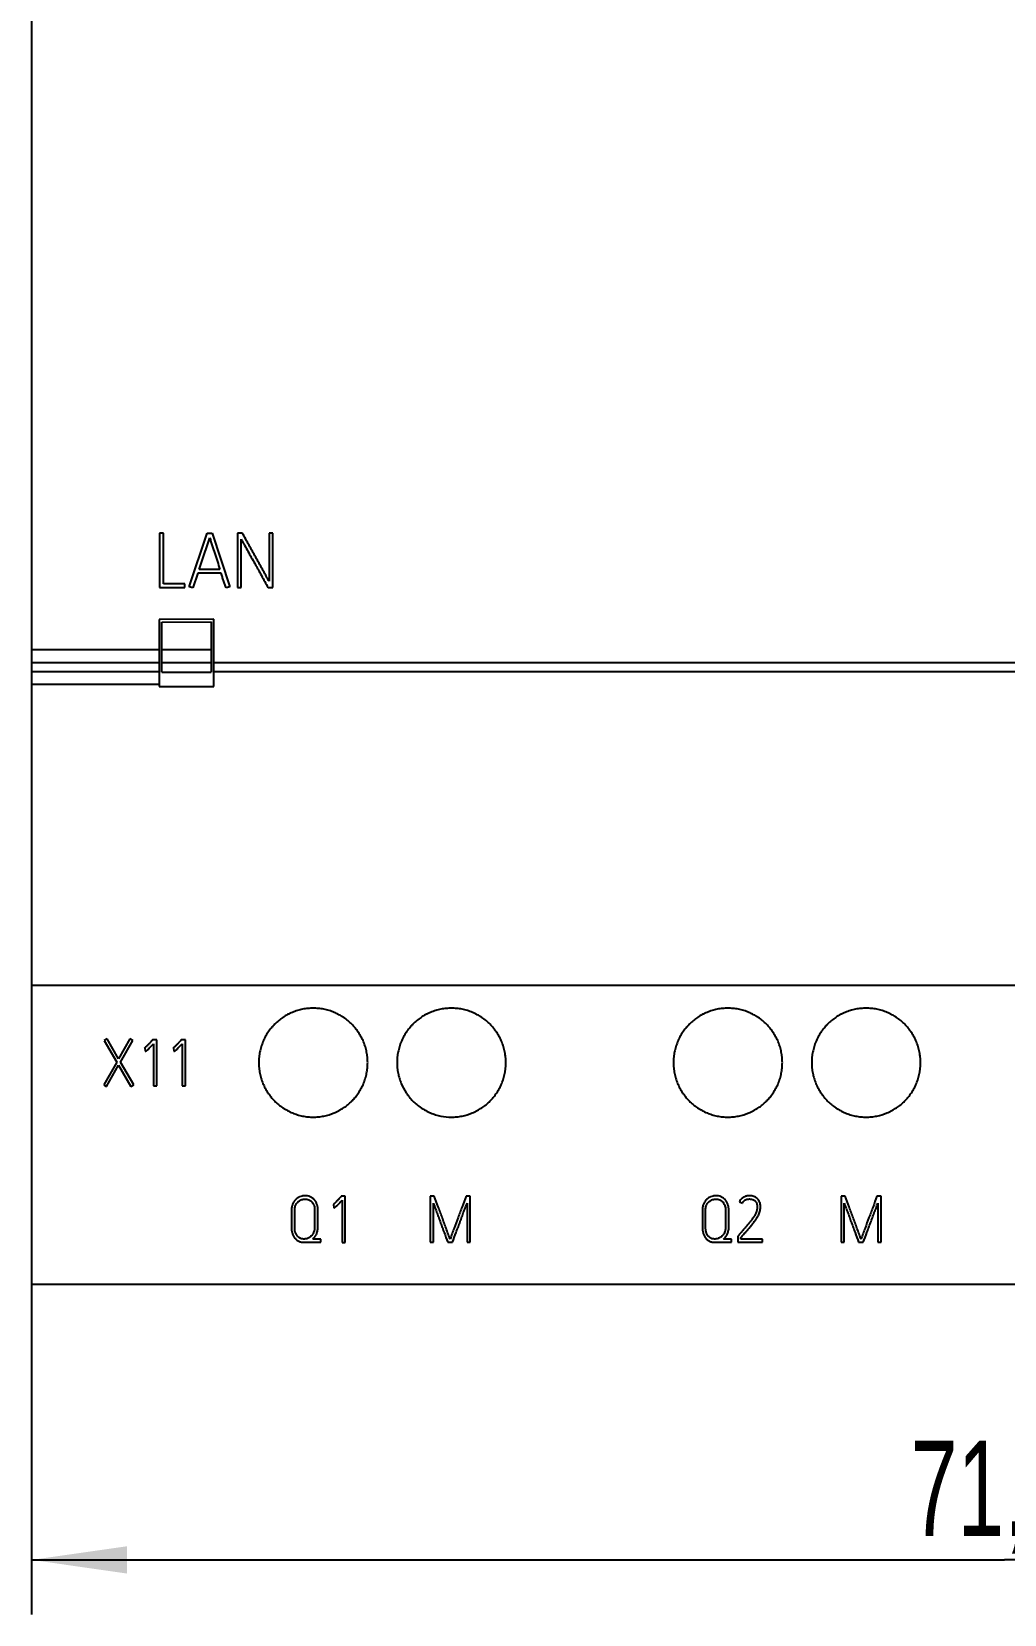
# Model space of a CAD drawing. Extents: x 0 to 420, y 0 to 297.
# Drawn here: x 91.7 to 127.4, y 131.4 to 189.6 of the extents above; entities that cross this region are included whole.
import ezdxf

# ---------------------------------------------------------------- set-up
doc = ezdxf.new("R2010")
doc.units = 0
doc.header["$LTSCALE"] = 23.1
for name, color, linetype in [('10000_FRONT', 7, 'CONTINUOUS'), ('10100_DIM_FRONT', 7, 'CONTINUOUS'), ('10500_FRONT_LABELING', 7, 'CONTINUOUS')]:
    doc.layers.add(name, color=color, linetype=linetype)
doc.styles.get("Standard").update_dxf_attribs({"font": 'txt', "width": 0.8})
doc.dimstyles.new('DIMSTYLE_1', dxfattribs={"dimtxt": 3.5, "dimasz": 3.5, "dimexe": 0.18, "dimexo": 0.0625, "dimgap": 0.09, "dimtad": 1, "dimtxsty": 'STANDARD', "dimcen": 0.09, "dimazin": 3, "dimtp": 0.05, "dimtm": 0.05, "dimtfac": 1, "dimtofl": 0, "dimtmove": 0, "dimatfit": 3, "dimtolj": 1})

# ---------------------------------------------------------------- blocks, each defined once
blk = doc.blocks.new('*D0')
at = {"layer": '10100_DIM_FRONT', "linetype": 'CONTINUOUS'}
for p, q in [((91.69663, 188.554533), (91.69663, 131.440248)), ((163.19663, 149.04194), (163.19663, 131.440248)), ((91.69663, 133.440248), (127.44663, 133.440248)), ((163.19663, 133.440248), (127.44663, 133.440248))]:
    blk.add_line(p, q, dxfattribs=at)
for points in [[(95.19663, 133.940248), (91.69663, 133.440248), (95.19663, 132.940248)], [(159.69663, 132.940248), (163.19663, 133.440248), (159.69663, 133.940248)]]:
    blk.add_solid(points, dxfattribs=at)
at = {"layer": '10100_DIM_FRONT', "linetype": 'CONTINUOUS', "width": 0.660714}
blk.add_text('71,5', height=3.5, dxfattribs=at).set_placement((124.002814, 134.315248))

msp = doc.modelspace()

# ---------------------------------------------------------------- linework, layer by layer
at = {"layer": '10000_FRONT', "color": 7, "linetype": 'CONTINUOUS'}
for p, q in [((91.697, 233.556), (91.697, 143.556)), ((98.396, 167.999), (96.378, 167.981)), ((96.378, 167.981), (96.378, 165.528)), ((96.478, 167.882), (98.296, 167.898)), ((96.478, 166.047), (96.478, 167.882)), ((98.296, 167.898), (98.297, 166.047)), ((98.397, 165.528), (98.396, 167.999)), ((91.697, 166.877), (96.378, 166.877)), ((96.478, 166.877), (98.296, 166.877)), ((91.697, 166.408), (96.378, 166.408)), ((96.478, 166.408), (98.296, 166.408)), ((98.396, 166.408), (163.197, 166.408)), ((91.697, 166.075), (96.378, 166.075)), ((96.478, 166.047), (98.297, 166.047)), ((98.397, 166.075), (163.197, 166.075)), ((91.697, 165.609), (96.378, 165.609)), ((96.378, 165.528), (98.397, 165.528)), ((91.697, 154.556), (163.197, 154.556)), ((163.197, 143.556), (91.697, 143.556))]:
    msp.add_line(p, q, dxfattribs=at)
for points, knots in [([(104.047, 151.706), (104.047, 151.771), (104.043, 151.837), (104.031, 151.966), (104.021, 152.03), (103.996, 152.158), (103.98, 152.221), (103.952, 152.315), (103.942, 152.346), (103.919, 152.408), (103.908, 152.439), (103.87, 152.529), (103.815, 152.647), (103.748, 152.759), (103.694, 152.84), (103.675, 152.867), (103.636, 152.92), (103.616, 152.946), (103.553, 153.022), (103.509, 153.071), (103.371, 153.21), (103.271, 153.293), (103.148, 153.375), (103.134, 153.384), (103.106, 153.402), (103.092, 153.411), (103.05, 153.436), (103.021, 153.452), (102.934, 153.499), (102.875, 153.527), (102.755, 153.577), (102.693, 153.599), (102.599, 153.628), (102.568, 153.637), (102.504, 153.653), (102.471, 153.66), (102.374, 153.68), (102.244, 153.699), (102.114, 153.705), (101.983, 153.706), (101.918, 153.702), (101.819, 153.693), (101.786, 153.689), (101.721, 153.679), (101.688, 153.673), (101.592, 153.654), (101.529, 153.638), (101.404, 153.6), (101.342, 153.578), (101.251, 153.541), (101.221, 153.527), (101.176, 153.506), (101.161, 153.499), (101.132, 153.484), (101.059, 153.446), (100.988, 153.404), (100.826, 153.295), (100.725, 153.212), (100.608, 153.095), (100.585, 153.072), (100.541, 153.023), (100.52, 152.998), (100.458, 152.922), (100.419, 152.87), (100.347, 152.762), (100.313, 152.706), (100.267, 152.619), (100.252, 152.59), (100.224, 152.53), (100.211, 152.5), (100.173, 152.409), (100.13, 152.287), (100.098, 152.161), (100.079, 152.065), (100.073, 152.033), (100.064, 151.968), (100.06, 151.935), (100.05, 151.837), (100.047, 151.771), (100.047, 151.706)], [0, 0, 0, 0, 0.03125, 0.03125, 0.0625, 0.0625, 0.09375, 0.09375, 0.109375, 0.109375, 0.125, 0.125, 0.15625, 0.1875, 0.1875, 0.203125, 0.203125, 0.21875, 0.21875, 0.25, 0.25, 0.3125, 0.3125, 0.320312, 0.320312, 0.328125, 0.328125, 0.34375, 0.34375, 0.375, 0.375, 0.40625, 0.40625, 0.421875, 0.421875, 0.4375, 0.4375, 0.46875, 0.5, 0.5, 0.53125, 0.53125, 0.546875, 0.546875, 0.5625, 0.5625, 0.59375, 0.59375, 0.625, 0.625, 0.640625, 0.640625, 0.648438, 0.648438, 0.65625, 0.6875, 0.6875, 0.75, 0.75, 0.765625, 0.765625, 0.78125, 0.78125, 0.8125, 0.8125, 0.84375, 0.84375, 0.859375, 0.859375, 0.875, 0.875, 0.90625, 0.9375, 0.9375, 0.953125, 0.953125, 0.96875, 0.96875, 1, 1, 1, 1]), ([(109.127, 151.706), (109.127, 151.771), (109.123, 151.837), (109.111, 151.966), (109.101, 152.03), (109.076, 152.158), (109.06, 152.221), (109.032, 152.315), (109.022, 152.346), (108.999, 152.408), (108.988, 152.439), (108.95, 152.529), (108.895, 152.647), (108.828, 152.759), (108.774, 152.84), (108.755, 152.867), (108.716, 152.92), (108.696, 152.946), (108.633, 153.022), (108.589, 153.071), (108.451, 153.21), (108.351, 153.293), (108.228, 153.375), (108.214, 153.384), (108.186, 153.402), (108.172, 153.411), (108.13, 153.436), (108.101, 153.452), (108.014, 153.499), (107.955, 153.527), (107.835, 153.577), (107.773, 153.599), (107.679, 153.628), (107.648, 153.637), (107.584, 153.653), (107.551, 153.66), (107.454, 153.68), (107.324, 153.699), (107.194, 153.705), (107.063, 153.706), (106.998, 153.702), (106.899, 153.693), (106.866, 153.689), (106.801, 153.679), (106.768, 153.673), (106.672, 153.654), (106.609, 153.638), (106.484, 153.6), (106.422, 153.578), (106.331, 153.541), (106.301, 153.527), (106.256, 153.506), (106.241, 153.499), (106.212, 153.484), (106.139, 153.446), (106.068, 153.404), (105.906, 153.295), (105.805, 153.212), (105.688, 153.095), (105.665, 153.072), (105.621, 153.023), (105.6, 152.998), (105.538, 152.922), (105.499, 152.87), (105.427, 152.762), (105.393, 152.706), (105.347, 152.619), (105.332, 152.59), (105.304, 152.53), (105.291, 152.5), (105.253, 152.409), (105.21, 152.287), (105.178, 152.161), (105.159, 152.065), (105.153, 152.033), (105.144, 151.968), (105.14, 151.935), (105.13, 151.837), (105.127, 151.771), (105.127, 151.706)], [0, 0, 0, 0, 0.03125, 0.03125, 0.0625, 0.0625, 0.09375, 0.09375, 0.109375, 0.109375, 0.125, 0.125, 0.15625, 0.1875, 0.1875, 0.203125, 0.203125, 0.21875, 0.21875, 0.25, 0.25, 0.3125, 0.3125, 0.320312, 0.320312, 0.328125, 0.328125, 0.34375, 0.34375, 0.375, 0.375, 0.40625, 0.40625, 0.421875, 0.421875, 0.4375, 0.4375, 0.46875, 0.5, 0.5, 0.53125, 0.53125, 0.546875, 0.546875, 0.5625, 0.5625, 0.59375, 0.59375, 0.625, 0.625, 0.640625, 0.640625, 0.648438, 0.648438, 0.65625, 0.6875, 0.6875, 0.75, 0.75, 0.765625, 0.765625, 0.78125, 0.78125, 0.8125, 0.8125, 0.84375, 0.84375, 0.859375, 0.859375, 0.875, 0.875, 0.90625, 0.9375, 0.9375, 0.953125, 0.953125, 0.96875, 0.96875, 1, 1, 1, 1]), ([(119.287, 151.706), (119.287, 151.771), (119.283, 151.837), (119.271, 151.966), (119.261, 152.03), (119.236, 152.158), (119.22, 152.221), (119.192, 152.315), (119.182, 152.346), (119.159, 152.408), (119.148, 152.439), (119.11, 152.529), (119.055, 152.647), (118.988, 152.759), (118.934, 152.84), (118.915, 152.867), (118.876, 152.92), (118.856, 152.946), (118.793, 153.022), (118.749, 153.071), (118.611, 153.21), (118.511, 153.293), (118.388, 153.375), (118.374, 153.384), (118.346, 153.402), (118.332, 153.411), (118.29, 153.436), (118.261, 153.452), (118.174, 153.499), (118.115, 153.527), (117.995, 153.577), (117.933, 153.599), (117.839, 153.628), (117.808, 153.637), (117.744, 153.653), (117.711, 153.66), (117.614, 153.68), (117.484, 153.699), (117.354, 153.705), (117.223, 153.706), (117.158, 153.702), (117.059, 153.693), (117.026, 153.689), (116.961, 153.679), (116.928, 153.673), (116.832, 153.654), (116.769, 153.638), (116.644, 153.6), (116.582, 153.578), (116.491, 153.541), (116.461, 153.527), (116.416, 153.506), (116.401, 153.499), (116.372, 153.484), (116.299, 153.446), (116.228, 153.404), (116.066, 153.295), (115.965, 153.212), (115.848, 153.095), (115.825, 153.072), (115.781, 153.023), (115.76, 152.998), (115.698, 152.922), (115.659, 152.87), (115.587, 152.762), (115.553, 152.706), (115.507, 152.619), (115.492, 152.59), (115.464, 152.53), (115.451, 152.5), (115.413, 152.409), (115.37, 152.287), (115.338, 152.161), (115.319, 152.065), (115.313, 152.033), (115.304, 151.968), (115.3, 151.935), (115.29, 151.837), (115.287, 151.771), (115.287, 151.706)], [0, 0, 0, 0, 0.03125, 0.03125, 0.0625, 0.0625, 0.09375, 0.09375, 0.109375, 0.109375, 0.125, 0.125, 0.15625, 0.1875, 0.1875, 0.203125, 0.203125, 0.21875, 0.21875, 0.25, 0.25, 0.3125, 0.3125, 0.320312, 0.320312, 0.328125, 0.328125, 0.34375, 0.34375, 0.375, 0.375, 0.40625, 0.40625, 0.421875, 0.421875, 0.4375, 0.4375, 0.46875, 0.5, 0.5, 0.53125, 0.53125, 0.546875, 0.546875, 0.5625, 0.5625, 0.59375, 0.59375, 0.625, 0.625, 0.640625, 0.640625, 0.648438, 0.648438, 0.65625, 0.6875, 0.6875, 0.75, 0.75, 0.765625, 0.765625, 0.78125, 0.78125, 0.8125, 0.8125, 0.84375, 0.84375, 0.859375, 0.859375, 0.875, 0.875, 0.90625, 0.9375, 0.9375, 0.953125, 0.953125, 0.96875, 0.96875, 1, 1, 1, 1]), ([(124.367, 151.706), (124.367, 151.771), (124.363, 151.837), (124.351, 151.966), (124.341, 152.03), (124.316, 152.158), (124.3, 152.221), (124.272, 152.315), (124.262, 152.346), (124.239, 152.408), (124.228, 152.439), (124.19, 152.529), (124.135, 152.647), (124.068, 152.759), (124.014, 152.84), (123.995, 152.867), (123.956, 152.92), (123.936, 152.946), (123.873, 153.022), (123.829, 153.071), (123.691, 153.21), (123.591, 153.293), (123.468, 153.375), (123.454, 153.384), (123.426, 153.402), (123.412, 153.411), (123.37, 153.436), (123.341, 153.452), (123.254, 153.499), (123.195, 153.527), (123.075, 153.577), (123.013, 153.599), (122.919, 153.628), (122.888, 153.637), (122.824, 153.653), (122.791, 153.66), (122.694, 153.68), (122.564, 153.699), (122.434, 153.705), (122.303, 153.706), (122.238, 153.702), (122.139, 153.693), (122.106, 153.689), (122.041, 153.679), (122.008, 153.673), (121.912, 153.654), (121.849, 153.638), (121.724, 153.6), (121.662, 153.578), (121.571, 153.541), (121.541, 153.527), (121.496, 153.506), (121.481, 153.499), (121.452, 153.484), (121.379, 153.446), (121.308, 153.404), (121.146, 153.295), (121.045, 153.212), (120.928, 153.095), (120.905, 153.072), (120.861, 153.023), (120.84, 152.998), (120.778, 152.922), (120.739, 152.87), (120.667, 152.762), (120.633, 152.706), (120.587, 152.619), (120.572, 152.59), (120.544, 152.53), (120.531, 152.5), (120.493, 152.409), (120.45, 152.287), (120.418, 152.161), (120.399, 152.065), (120.393, 152.033), (120.384, 151.968), (120.38, 151.935), (120.37, 151.837), (120.367, 151.771), (120.367, 151.706)], [0, 0, 0, 0, 0.03125, 0.03125, 0.0625, 0.0625, 0.09375, 0.09375, 0.109375, 0.109375, 0.125, 0.125, 0.15625, 0.1875, 0.1875, 0.203125, 0.203125, 0.21875, 0.21875, 0.25, 0.25, 0.3125, 0.3125, 0.320312, 0.320312, 0.328125, 0.328125, 0.34375, 0.34375, 0.375, 0.375, 0.40625, 0.40625, 0.421875, 0.421875, 0.4375, 0.4375, 0.46875, 0.5, 0.5, 0.53125, 0.53125, 0.546875, 0.546875, 0.5625, 0.5625, 0.59375, 0.59375, 0.625, 0.625, 0.640625, 0.640625, 0.648438, 0.648438, 0.65625, 0.6875, 0.6875, 0.75, 0.75, 0.765625, 0.765625, 0.78125, 0.78125, 0.8125, 0.8125, 0.84375, 0.84375, 0.859375, 0.859375, 0.875, 0.875, 0.90625, 0.9375, 0.9375, 0.953125, 0.953125, 0.96875, 0.96875, 1, 1, 1, 1]), ([(100.047, 151.706), (100.047, 151.64), (100.05, 151.574), (100.063, 151.445), (100.072, 151.381), (100.097, 151.253), (100.113, 151.19), (100.141, 151.096), (100.152, 151.065), (100.174, 151.003), (100.186, 150.972), (100.223, 150.882), (100.279, 150.764), (100.345, 150.652), (100.399, 150.571), (100.418, 150.544), (100.457, 150.491), (100.477, 150.465), (100.54, 150.389), (100.584, 150.34), (100.722, 150.201), (100.822, 150.119), (100.945, 150.036), (100.959, 150.027), (100.987, 150.009), (101.001, 150.001), (101.043, 149.975), (101.072, 149.959), (101.159, 149.912), (101.218, 149.884), (101.338, 149.834), (101.4, 149.812), (101.494, 149.783), (101.525, 149.774), (101.589, 149.758), (101.622, 149.751), (101.719, 149.731), (101.849, 149.712), (101.979, 149.706), (102.11, 149.705), (102.176, 149.709), (102.274, 149.718), (102.307, 149.722), (102.373, 149.732), (102.535, 149.76), (102.691, 149.808), (102.842, 149.87), (102.873, 149.884), (102.917, 149.905), (102.932, 149.912), (102.962, 149.927), (103.035, 149.965), (103.105, 150.007), (103.268, 150.116), (103.369, 150.199), (103.485, 150.316), (103.508, 150.34), (103.552, 150.388), (103.573, 150.413), (103.635, 150.489), (103.674, 150.541), (103.746, 150.649), (103.78, 150.705), (103.826, 150.792), (103.841, 150.821), (103.869, 150.881), (103.882, 150.911), (103.92, 151.002), (103.964, 151.124), (103.995, 151.25), (104.014, 151.346), (104.02, 151.378), (104.03, 151.443), (104.034, 151.476), (104.043, 151.574), (104.047, 151.64), (104.047, 151.706)], [0, 0, 0, 0, 0.03125, 0.03125, 0.0625, 0.0625, 0.09375, 0.09375, 0.109375, 0.109375, 0.125, 0.125, 0.15625, 0.1875, 0.1875, 0.203125, 0.203125, 0.21875, 0.21875, 0.25, 0.25, 0.3125, 0.3125, 0.320312, 0.320312, 0.328125, 0.328125, 0.34375, 0.34375, 0.375, 0.375, 0.40625, 0.40625, 0.421875, 0.421875, 0.4375, 0.4375, 0.46875, 0.5, 0.5, 0.53125, 0.53125, 0.546875, 0.546875, 0.5625, 0.625, 0.625, 0.640625, 0.640625, 0.648438, 0.648438, 0.65625, 0.6875, 0.6875, 0.75, 0.75, 0.765625, 0.765625, 0.78125, 0.78125, 0.8125, 0.8125, 0.84375, 0.84375, 0.859375, 0.859375, 0.875, 0.875, 0.90625, 0.9375, 0.9375, 0.953125, 0.953125, 0.96875, 0.96875, 1, 1, 1, 1]), ([(105.127, 151.706), (105.127, 151.64), (105.13, 151.574), (105.143, 151.445), (105.152, 151.381), (105.177, 151.253), (105.193, 151.19), (105.221, 151.096), (105.232, 151.065), (105.254, 151.003), (105.266, 150.972), (105.328, 150.821), (105.389, 150.706), (105.48, 150.571), (105.498, 150.544), (105.537, 150.491), (105.557, 150.465), (105.62, 150.388), (105.664, 150.34), (105.802, 150.201), (105.903, 150.118), (106.026, 150.036), (106.039, 150.027), (106.067, 150.009), (106.081, 150), (106.124, 149.975), (106.152, 149.959), (106.239, 149.912), (106.298, 149.884), (106.419, 149.834), (106.48, 149.812), (106.574, 149.783), (106.606, 149.774), (106.67, 149.758), (106.702, 149.751), (106.864, 149.718), (106.994, 149.706), (107.19, 149.705), (107.256, 149.709), (107.355, 149.718), (107.388, 149.722), (107.453, 149.732), (107.485, 149.738), (107.646, 149.77), (107.771, 149.808), (107.923, 149.871), (107.953, 149.884), (107.998, 149.905), (108.012, 149.912), (108.042, 149.927), (108.115, 149.965), (108.185, 150.007), (108.294, 150.08), (108.346, 150.119), (108.447, 150.202), (108.495, 150.246), (108.565, 150.316), (108.588, 150.34), (108.632, 150.388), (108.653, 150.413), (108.715, 150.489), (108.793, 150.594), (108.86, 150.705), (108.906, 150.792), (108.921, 150.822), (108.949, 150.881), (108.989, 150.971), (109.022, 151.063), (109.059, 151.187), (109.083, 151.282), (109.1, 151.378), (109.11, 151.443), (109.114, 151.476), (109.123, 151.574), (109.127, 151.64), (109.127, 151.706)], [0, 0, 0, 0, 0.03125, 0.03125, 0.0625, 0.0625, 0.09375, 0.09375, 0.109375, 0.109375, 0.125, 0.125, 0.1875, 0.1875, 0.203125, 0.203125, 0.21875, 0.21875, 0.25, 0.25, 0.3125, 0.3125, 0.320312, 0.320312, 0.328125, 0.328125, 0.34375, 0.34375, 0.375, 0.375, 0.40625, 0.40625, 0.421875, 0.421875, 0.4375, 0.4375, 0.5, 0.5, 0.53125, 0.53125, 0.546875, 0.546875, 0.5625, 0.5625, 0.625, 0.625, 0.640625, 0.640625, 0.648438, 0.648438, 0.65625, 0.6875, 0.6875, 0.71875, 0.71875, 0.75, 0.75, 0.765625, 0.765625, 0.78125, 0.78125, 0.8125, 0.84375, 0.84375, 0.859375, 0.859375, 0.875, 0.90625, 0.90625, 0.9375, 0.953125, 0.953125, 0.96875, 0.96875, 1, 1, 1, 1]), ([(115.287, 151.706), (115.287, 151.64), (115.29, 151.574), (115.303, 151.445), (115.312, 151.381), (115.337, 151.253), (115.353, 151.19), (115.381, 151.096), (115.392, 151.065), (115.414, 151.003), (115.426, 150.972), (115.463, 150.882), (115.519, 150.764), (115.585, 150.652), (115.639, 150.571), (115.658, 150.544), (115.697, 150.491), (115.717, 150.465), (115.78, 150.389), (115.824, 150.34), (115.962, 150.201), (116.062, 150.119), (116.185, 150.036), (116.199, 150.027), (116.227, 150.009), (116.241, 150.001), (116.283, 149.975), (116.312, 149.959), (116.399, 149.912), (116.458, 149.884), (116.578, 149.834), (116.64, 149.812), (116.734, 149.783), (116.765, 149.774), (116.829, 149.758), (116.862, 149.751), (116.959, 149.731), (117.089, 149.712), (117.219, 149.706), (117.35, 149.705), (117.416, 149.709), (117.514, 149.718), (117.547, 149.722), (117.613, 149.732), (117.775, 149.76), (117.931, 149.808), (118.082, 149.87), (118.113, 149.884), (118.157, 149.905), (118.172, 149.912), (118.202, 149.927), (118.275, 149.965), (118.345, 150.007), (118.508, 150.116), (118.609, 150.199), (118.725, 150.316), (118.748, 150.34), (118.792, 150.388), (118.813, 150.413), (118.875, 150.489), (118.914, 150.541), (118.986, 150.649), (119.02, 150.705), (119.066, 150.792), (119.081, 150.821), (119.109, 150.881), (119.122, 150.911), (119.16, 151.002), (119.204, 151.124), (119.235, 151.25), (119.254, 151.346), (119.26, 151.378), (119.27, 151.443), (119.274, 151.476), (119.283, 151.574), (119.287, 151.64), (119.287, 151.706)], [0, 0, 0, 0, 0.03125, 0.03125, 0.0625, 0.0625, 0.09375, 0.09375, 0.109375, 0.109375, 0.125, 0.125, 0.15625, 0.1875, 0.1875, 0.203125, 0.203125, 0.21875, 0.21875, 0.25, 0.25, 0.3125, 0.3125, 0.320312, 0.320312, 0.328125, 0.328125, 0.34375, 0.34375, 0.375, 0.375, 0.40625, 0.40625, 0.421875, 0.421875, 0.4375, 0.4375, 0.46875, 0.5, 0.5, 0.53125, 0.53125, 0.546875, 0.546875, 0.5625, 0.625, 0.625, 0.640625, 0.640625, 0.648438, 0.648438, 0.65625, 0.6875, 0.6875, 0.75, 0.75, 0.765625, 0.765625, 0.78125, 0.78125, 0.8125, 0.8125, 0.84375, 0.84375, 0.859375, 0.859375, 0.875, 0.875, 0.90625, 0.9375, 0.9375, 0.953125, 0.953125, 0.96875, 0.96875, 1, 1, 1, 1]), ([(120.367, 151.706), (120.367, 151.64), (120.37, 151.574), (120.383, 151.445), (120.392, 151.381), (120.417, 151.253), (120.433, 151.19), (120.461, 151.096), (120.472, 151.065), (120.494, 151.003), (120.506, 150.972), (120.543, 150.882), (120.599, 150.764), (120.665, 150.652), (120.719, 150.571), (120.738, 150.544), (120.777, 150.491), (120.797, 150.465), (120.86, 150.389), (120.904, 150.34), (121.042, 150.201), (121.142, 150.119), (121.265, 150.036), (121.279, 150.027), (121.307, 150.009), (121.321, 150.001), (121.363, 149.975), (121.392, 149.959), (121.479, 149.912), (121.538, 149.884), (121.658, 149.834), (121.72, 149.812), (121.814, 149.783), (121.845, 149.774), (121.909, 149.758), (121.942, 149.751), (122.039, 149.731), (122.169, 149.712), (122.299, 149.706), (122.43, 149.705), (122.496, 149.709), (122.594, 149.718), (122.627, 149.722), (122.693, 149.732), (122.855, 149.76), (123.011, 149.808), (123.162, 149.87), (123.193, 149.884), (123.237, 149.905), (123.252, 149.912), (123.282, 149.927), (123.355, 149.965), (123.425, 150.007), (123.588, 150.116), (123.689, 150.199), (123.805, 150.316), (123.828, 150.34), (123.872, 150.388), (123.893, 150.413), (123.955, 150.489), (123.994, 150.541), (124.066, 150.649), (124.1, 150.705), (124.146, 150.792), (124.161, 150.821), (124.189, 150.881), (124.202, 150.911), (124.24, 151.002), (124.284, 151.124), (124.315, 151.25), (124.334, 151.346), (124.34, 151.378), (124.35, 151.443), (124.354, 151.476), (124.363, 151.574), (124.367, 151.64), (124.367, 151.706)], [0, 0, 0, 0, 0.03125, 0.03125, 0.0625, 0.0625, 0.09375, 0.09375, 0.109375, 0.109375, 0.125, 0.125, 0.15625, 0.1875, 0.1875, 0.203125, 0.203125, 0.21875, 0.21875, 0.25, 0.25, 0.3125, 0.3125, 0.320312, 0.320312, 0.328125, 0.328125, 0.34375, 0.34375, 0.375, 0.375, 0.40625, 0.40625, 0.421875, 0.421875, 0.4375, 0.4375, 0.46875, 0.5, 0.5, 0.53125, 0.53125, 0.546875, 0.546875, 0.5625, 0.625, 0.625, 0.640625, 0.640625, 0.648438, 0.648438, 0.65625, 0.6875, 0.6875, 0.75, 0.75, 0.765625, 0.765625, 0.78125, 0.78125, 0.8125, 0.8125, 0.84375, 0.84375, 0.859375, 0.859375, 0.875, 0.875, 0.90625, 0.9375, 0.9375, 0.953125, 0.953125, 0.96875, 0.96875, 1, 1, 1, 1])]:
    msp.add_open_spline(points, degree=3, knots=knots, dxfattribs=at)
at = {"layer": '10500_FRONT_LABELING', "color": 7, "linetype": 'CONTINUOUS'}
for p, q in [((96.397, 171.153), (96.397, 169.156)), ((96.538, 171.153), (96.397, 171.153)), ((96.538, 169.297), (96.538, 171.153)), ((97.49, 169.186), (98.153, 171.158)), ((98.153, 171.158), (98.33, 171.158)), ((98.33, 171.158), (98.976, 169.186)), ((99.262, 171.156), (99.262, 169.156)), ((99.442, 171.156), (99.262, 171.156)), ((99.401, 169.156), (99.401, 170.931)), ((100.422, 171.156), (100.422, 169.386)), ((100.563, 171.156), (100.422, 171.156)), ((100.563, 169.156), (100.563, 171.156)), ((98.616, 169.824), (97.853, 169.824)), ((97.331, 169.297), (96.538, 169.297)), ((97.331, 169.156), (97.331, 169.297)), ((97.623, 169.142), (97.49, 169.186)), ((97.806, 169.683), (97.623, 169.142)), ((98.663, 169.683), (97.806, 169.683)), ((98.976, 169.186), (98.84, 169.142)), ((96.397, 169.156), (97.331, 169.156)), ((99.262, 169.156), (99.401, 169.156)), ((100.388, 169.156), (100.563, 169.156)), ((94.467, 152.581), (94.365, 152.523)), ((94.365, 152.523), (94.825, 151.728)), ((94.891, 151.846), (94.467, 152.581)), ((95.309, 152.581), (94.891, 151.846)), ((94.962, 151.726), (95.415, 152.523)), ((95.415, 152.523), (95.309, 152.581)), ((96.146, 152.546), (96.129, 152.527)), ((96.294, 152.546), (96.146, 152.546)), ((96.176, 152.4), (96.176, 150.853)), ((96.294, 150.853), (96.294, 152.546)), ((97.2, 152.546), (97.183, 152.527)), ((97.348, 152.546), (97.2, 152.546)), ((97.23, 152.4), (97.23, 150.853)), ((97.348, 150.853), (97.348, 152.546)), ((95.846, 152.242), (95.86, 152.247)), ((95.86, 152.247), (95.867, 152.126)), ((96.9, 152.242), (96.914, 152.247)), ((96.914, 152.247), (96.921, 152.126)), ((94.825, 151.728), (94.347, 150.886)), ((94.45, 150.827), (94.894, 151.608)), ((94.894, 151.608), (95.346, 150.827)), ((95.45, 150.886), (94.962, 151.726)), ((94.347, 150.886), (94.45, 150.827)), ((95.346, 150.827), (95.45, 150.886)), ((96.176, 150.853), (96.294, 150.853)), ((97.23, 150.853), (97.348, 150.853)), ((103.076, 146.796), (103.06, 146.777)), ((103.225, 146.796), (103.076, 146.796)), ((103.107, 146.65), (103.107, 145.103)), ((103.225, 145.103), (103.225, 146.796)), ((106.344, 146.806), (106.344, 145.106)), ((106.495, 146.806), (106.344, 146.806)), ((106.465, 145.106), (106.465, 146.541)), ((107.818, 146.806), (107.665, 146.806)), ((107.698, 146.546), (107.698, 145.106)), ((107.818, 145.106), (107.818, 146.806)), ((117.712, 146.596), (117.818, 146.541)), ((121.444, 146.806), (121.444, 145.106)), ((121.595, 146.806), (121.444, 146.806)), ((121.565, 145.106), (121.565, 146.541)), ((122.918, 146.806), (122.765, 146.806)), ((122.798, 146.546), (122.798, 145.106)), ((122.918, 145.106), (122.918, 146.806)), ((101.247, 146.292), (101.247, 145.648)), ((101.365, 145.648), (101.365, 146.292)), ((102.098, 146.292), (102.098, 145.662)), ((102.218, 145.662), (102.218, 146.292)), ((102.777, 146.492), (102.791, 146.497)), ((102.791, 146.497), (102.798, 146.376)), ((116.347, 146.292), (116.347, 145.648)), ((116.465, 145.648), (116.465, 146.292)), ((117.198, 146.292), (117.198, 145.662)), ((117.318, 145.662), (117.318, 146.292)), ((117.662, 145.339), (117.648, 145.322)), ((101.709, 145.106), (102.322, 145.106)), ((102.322, 145.226), (102.029, 145.226)), ((102.322, 145.106), (102.322, 145.226)), ((103.107, 145.103), (103.225, 145.103)), ((106.344, 145.106), (106.465, 145.106)), ((106.99, 145.106), (107.162, 145.106)), ((107.698, 145.106), (107.818, 145.106)), ((116.809, 145.106), (117.422, 145.106)), ((117.422, 145.226), (117.129, 145.226)), ((117.422, 145.106), (117.422, 145.226)), ((117.648, 145.322), (117.648, 145.106)), ((117.648, 145.106), (118.554, 145.106)), ((117.766, 145.223), (117.766, 145.28)), ((118.554, 145.223), (117.766, 145.223)), ((118.554, 145.106), (118.554, 145.223)), ((121.444, 145.106), (121.565, 145.106)), ((122.09, 145.106), (122.262, 145.106)), ((122.798, 145.106), (122.918, 145.106))]:
    msp.add_line(p, q, dxfattribs=at)
for points, knots in [([(97.853, 169.824), (97.885, 169.921), (97.917, 170.017), (97.982, 170.21), (98.014, 170.306), (98.08, 170.499), (98.113, 170.595), (98.161, 170.739), (98.178, 170.788), (98.209, 170.884), (98.225, 170.933), (98.241, 170.981)], [0, 0, 0, 0, 0.25, 0.25, 0.5, 0.5, 0.75, 0.75, 0.875, 0.875, 1, 1, 1, 1]), ([(98.241, 170.981), (98.257, 170.933), (98.272, 170.884), (98.303, 170.788), (98.319, 170.74), (98.365, 170.595), (98.396, 170.499), (98.459, 170.306), (98.491, 170.21), (98.554, 170.017), (98.585, 169.921), (98.616, 169.824)], [0, 0, 0, 0, 0.125, 0.125, 0.25, 0.25, 0.5, 0.5, 0.75, 0.75, 1, 1, 1, 1]), ([(99.401, 170.931), (99.41, 170.912), (99.42, 170.893), (99.441, 170.856), (99.451, 170.838), (99.482, 170.782), (99.503, 170.746), (99.565, 170.635), (99.606, 170.561), (99.73, 170.339), (99.812, 170.191), (99.915, 170.006), (99.936, 169.969), (99.977, 169.895), (99.997, 169.858), (100.059, 169.747), (100.1, 169.673), (100.224, 169.451), (100.306, 169.304), (100.388, 169.156)], [0, 0, 0, 0, 0.03125, 0.03125, 0.0625, 0.0625, 0.125, 0.125, 0.25, 0.25, 0.5, 0.5, 0.5625, 0.5625, 0.625, 0.625, 0.75, 0.75, 1, 1, 1, 1]), ([(100.422, 169.386), (100.402, 169.423), (100.381, 169.46), (100.34, 169.533), (100.32, 169.57), (100.258, 169.681), (100.217, 169.754), (100.094, 169.975), (100.013, 170.123), (99.849, 170.418), (99.768, 170.565), (99.605, 170.86), (99.524, 171.008), (99.442, 171.156)], [0, 0, 0, 0, 0.0625, 0.0625, 0.125, 0.125, 0.25, 0.25, 0.5, 0.5, 0.75, 0.75, 1, 1, 1, 1]), ([(98.84, 169.142), (98.833, 169.164), (98.826, 169.187), (98.811, 169.232), (98.804, 169.254), (98.788, 169.299), (98.78, 169.322), (98.765, 169.367), (98.757, 169.389), (98.735, 169.457), (98.72, 169.502), (98.691, 169.592), (98.677, 169.637), (98.663, 169.683)], [0, 0, 0, 0, 0.125, 0.125, 0.25, 0.25, 0.375, 0.375, 0.5, 0.5, 0.75, 0.75, 1, 1, 1, 1]), ([(96.129, 152.527), (96.118, 152.515), (96.107, 152.502), (96.084, 152.478), (96.073, 152.465), (96.039, 152.428), (96.016, 152.404), (95.97, 152.355), (95.947, 152.331), (95.91, 152.296), (95.898, 152.284), (95.879, 152.268), (95.873, 152.262), (95.86, 152.252), (95.853, 152.246), (95.846, 152.242)], [0, 0, 0, 0, 0.125, 0.125, 0.25, 0.25, 0.5, 0.5, 0.75, 0.75, 0.875, 0.875, 0.9375, 0.9375, 1, 1, 1, 1]), ([(95.867, 152.126), (95.872, 152.126), (95.876, 152.127), (95.885, 152.129), (95.889, 152.13), (95.897, 152.133), (95.901, 152.135), (95.909, 152.139), (95.912, 152.142), (95.923, 152.149), (95.93, 152.155), (95.944, 152.165), (95.95, 152.171), (95.97, 152.188), (95.983, 152.2), (96.008, 152.224), (96.02, 152.237), (96.057, 152.274), (96.081, 152.299), (96.129, 152.349), (96.153, 152.374), (96.176, 152.4)], [0, 0, 0, 0, 0.03125, 0.03125, 0.0625, 0.0625, 0.09375, 0.09375, 0.125, 0.125, 0.1875, 0.1875, 0.25, 0.25, 0.375, 0.375, 0.5, 0.5, 0.75, 0.75, 1, 1, 1, 1]), ([(97.183, 152.527), (97.172, 152.515), (97.161, 152.502), (97.138, 152.478), (97.127, 152.465), (97.093, 152.428), (97.07, 152.404), (97.024, 152.355), (97, 152.331), (96.964, 152.296), (96.952, 152.284), (96.933, 152.268), (96.927, 152.262), (96.914, 152.252), (96.907, 152.246), (96.9, 152.242)], [0, 0, 0, 0, 0.125, 0.125, 0.25, 0.25, 0.5, 0.5, 0.75, 0.75, 0.875, 0.875, 0.9375, 0.9375, 1, 1, 1, 1]), ([(96.921, 152.126), (96.926, 152.126), (96.93, 152.127), (96.939, 152.129), (96.943, 152.13), (96.951, 152.133), (96.955, 152.135), (96.963, 152.139), (96.966, 152.142), (96.977, 152.149), (96.984, 152.155), (96.998, 152.165), (97.004, 152.171), (97.024, 152.188), (97.037, 152.2), (97.062, 152.224), (97.074, 152.237), (97.111, 152.274), (97.135, 152.299), (97.183, 152.349), (97.207, 152.374), (97.23, 152.4)], [0, 0, 0, 0, 0.03125, 0.03125, 0.0625, 0.0625, 0.09375, 0.09375, 0.125, 0.125, 0.1875, 0.1875, 0.25, 0.25, 0.375, 0.375, 0.5, 0.5, 0.75, 0.75, 1, 1, 1, 1]), ([(102.218, 146.292), (102.218, 146.358), (102.21, 146.423), (102.184, 146.503), (102.178, 146.518), (102.165, 146.549), (102.158, 146.564), (102.142, 146.593), (102.134, 146.607), (102.119, 146.628), (102.114, 146.634), (102.104, 146.648), (102.099, 146.654), (102.072, 146.686), (102.047, 146.708), (102.007, 146.738), (101.993, 146.747), (101.964, 146.764), (101.949, 146.771), (101.903, 146.791), (101.872, 146.801), (101.822, 146.81), (101.805, 146.812), (101.772, 146.815), (101.755, 146.815), (101.722, 146.814), (101.705, 146.813), (101.671, 146.809), (101.655, 146.806), (101.606, 146.795), (101.574, 146.785), (101.536, 146.768), (101.528, 146.764), (101.513, 146.757), (101.506, 146.753), (101.484, 146.74), (101.47, 146.731), (101.443, 146.712), (101.43, 146.702), (101.411, 146.686), (101.405, 146.68), (101.393, 146.668), (101.387, 146.662), (101.359, 146.632), (101.339, 146.605), (101.313, 146.563), (101.305, 146.548), (101.291, 146.518), (101.284, 146.503), (101.273, 146.472), (101.268, 146.456), (101.26, 146.424), (101.257, 146.408), (101.251, 146.375), (101.25, 146.358), (101.247, 146.325), (101.247, 146.308), (101.247, 146.292)], [0, 0, 0, 0, 0.125, 0.125, 0.15625, 0.15625, 0.1875, 0.1875, 0.21875, 0.21875, 0.234375, 0.234375, 0.25, 0.25, 0.3125, 0.3125, 0.34375, 0.34375, 0.375, 0.375, 0.4375, 0.4375, 0.46875, 0.46875, 0.5, 0.5, 0.53125, 0.53125, 0.5625, 0.5625, 0.625, 0.625, 0.640625, 0.640625, 0.65625, 0.65625, 0.6875, 0.6875, 0.71875, 0.71875, 0.734375, 0.734375, 0.75, 0.75, 0.8125, 0.8125, 0.84375, 0.84375, 0.875, 0.875, 0.90625, 0.90625, 0.9375, 0.9375, 0.96875, 0.96875, 1, 1, 1, 1]), ([(101.365, 146.292), (101.365, 146.317), (101.366, 146.342), (101.373, 146.392), (101.379, 146.417), (101.392, 146.453), (101.397, 146.465), (101.407, 146.488), (101.413, 146.499), (101.426, 146.521), (101.433, 146.532), (101.448, 146.552), (101.456, 146.562), (101.482, 146.591), (101.501, 146.608), (101.532, 146.63), (101.543, 146.637), (101.565, 146.65), (101.576, 146.655), (101.611, 146.671), (101.636, 146.679), (101.673, 146.687), (101.686, 146.69), (101.711, 146.693), (101.724, 146.694), (101.749, 146.695), (101.762, 146.695), (101.788, 146.693), (101.801, 146.692), (101.838, 146.685), (101.863, 146.678), (101.898, 146.663), (101.909, 146.657), (101.931, 146.644), (101.942, 146.637), (101.962, 146.622), (101.972, 146.614), (101.991, 146.596), (101.999, 146.587), (102.024, 146.557), (102.038, 146.535), (102.055, 146.501), (102.06, 146.49), (102.07, 146.466), (102.074, 146.454), (102.085, 146.418), (102.09, 146.393), (102.096, 146.343), (102.098, 146.317), (102.098, 146.292)], [0, 0, 0, 0, 0.0625, 0.0625, 0.125, 0.125, 0.15625, 0.15625, 0.1875, 0.1875, 0.21875, 0.21875, 0.25, 0.25, 0.3125, 0.3125, 0.34375, 0.34375, 0.375, 0.375, 0.4375, 0.4375, 0.46875, 0.46875, 0.5, 0.5, 0.53125, 0.53125, 0.5625, 0.5625, 0.625, 0.625, 0.65625, 0.65625, 0.6875, 0.6875, 0.71875, 0.71875, 0.75, 0.75, 0.8125, 0.8125, 0.84375, 0.84375, 0.875, 0.875, 0.9375, 0.9375, 1, 1, 1, 1]), ([(103.06, 146.777), (103.049, 146.765), (103.037, 146.752), (103.015, 146.728), (103.003, 146.715), (102.969, 146.678), (102.947, 146.654), (102.9, 146.605), (102.877, 146.581), (102.841, 146.546), (102.829, 146.534), (102.81, 146.518), (102.804, 146.512), (102.791, 146.502), (102.784, 146.496), (102.777, 146.492)], [0, 0, 0, 0, 0.125, 0.125, 0.25, 0.25, 0.5, 0.5, 0.75, 0.75, 0.875, 0.875, 0.9375, 0.9375, 1, 1, 1, 1]), ([(102.798, 146.376), (102.803, 146.376), (102.807, 146.377), (102.815, 146.379), (102.82, 146.38), (102.828, 146.383), (102.832, 146.385), (102.839, 146.389), (102.843, 146.392), (102.854, 146.399), (102.861, 146.405), (102.874, 146.415), (102.881, 146.421), (102.901, 146.438), (102.913, 146.45), (102.938, 146.474), (102.951, 146.487), (102.988, 146.524), (103.012, 146.549), (103.06, 146.599), (103.083, 146.624), (103.107, 146.65)], [0, 0, 0, 0, 0.03125, 0.03125, 0.0625, 0.0625, 0.09375, 0.09375, 0.125, 0.125, 0.1875, 0.1875, 0.25, 0.25, 0.375, 0.375, 0.5, 0.5, 0.75, 0.75, 1, 1, 1, 1]), ([(106.465, 146.541), (106.485, 146.481), (106.508, 146.422), (106.552, 146.302), (106.574, 146.242), (106.618, 146.123), (106.64, 146.063), (106.684, 145.943), (106.705, 145.883), (106.738, 145.794), (106.75, 145.764), (106.772, 145.704), (106.783, 145.674), (106.815, 145.584), (106.837, 145.524), (106.903, 145.345), (106.947, 145.225), (106.99, 145.106)], [0, 0, 0, 0, 0.125, 0.125, 0.25, 0.25, 0.375, 0.375, 0.5, 0.5, 0.5625, 0.5625, 0.625, 0.625, 0.75, 0.75, 1, 1, 1, 1]), ([(107.08, 145.226), (107.073, 145.242), (107.066, 145.258), (107.054, 145.291), (107.048, 145.307), (107.029, 145.357), (107.017, 145.39), (106.98, 145.488), (106.955, 145.554), (106.906, 145.685), (106.882, 145.751), (106.845, 145.85), (106.833, 145.883), (106.81, 145.949), (106.798, 145.982), (106.774, 146.048), (106.762, 146.081), (106.738, 146.147), (106.726, 146.18), (106.701, 146.246), (106.689, 146.279), (106.665, 146.344), (106.604, 146.509), (106.544, 146.674), (106.495, 146.806)], [0, 0, 0, 0, 0.03125, 0.03125, 0.0625, 0.0625, 0.125, 0.125, 0.25, 0.25, 0.375, 0.375, 0.4375, 0.4375, 0.5, 0.5, 0.5625, 0.5625, 0.625, 0.625, 0.6875, 0.6875, 0.75, 1, 1, 1, 1]), ([(107.665, 146.806), (107.616, 146.674), (107.568, 146.542), (107.495, 146.345), (107.47, 146.279), (107.421, 146.147), (107.396, 146.082), (107.322, 145.884), (107.274, 145.753), (107.201, 145.555), (107.176, 145.49), (107.139, 145.391), (107.127, 145.358), (107.109, 145.308), (107.103, 145.292), (107.092, 145.259), (107.086, 145.242), (107.08, 145.226)], [0, 0, 0, 0, 0.25, 0.25, 0.375, 0.375, 0.5, 0.5, 0.75, 0.75, 0.875, 0.875, 0.9375, 0.9375, 0.96875, 0.96875, 1, 1, 1, 1]), ([(107.162, 145.106), (107.207, 145.226), (107.251, 145.346), (107.318, 145.526), (107.34, 145.586), (107.374, 145.676), (107.385, 145.706), (107.407, 145.766), (107.418, 145.796), (107.451, 145.886), (107.473, 145.946), (107.518, 146.066), (107.54, 146.126), (107.585, 146.247), (107.607, 146.306), (107.653, 146.426), (107.676, 146.486), (107.698, 146.546)], [0, 0, 0, 0, 0.25, 0.25, 0.375, 0.375, 0.4375, 0.4375, 0.5, 0.5, 0.625, 0.625, 0.75, 0.75, 0.875, 0.875, 1, 1, 1, 1]), ([(117.318, 146.292), (117.318, 146.358), (117.31, 146.423), (117.284, 146.503), (117.278, 146.518), (117.265, 146.549), (117.258, 146.564), (117.242, 146.593), (117.234, 146.607), (117.219, 146.628), (117.214, 146.634), (117.204, 146.648), (117.199, 146.654), (117.172, 146.686), (117.147, 146.708), (117.107, 146.738), (117.093, 146.747), (117.064, 146.764), (117.049, 146.771), (117.003, 146.791), (116.972, 146.801), (116.922, 146.81), (116.905, 146.812), (116.872, 146.815), (116.855, 146.815), (116.822, 146.814), (116.805, 146.813), (116.771, 146.809), (116.755, 146.806), (116.706, 146.795), (116.674, 146.785), (116.636, 146.768), (116.628, 146.764), (116.613, 146.757), (116.606, 146.753), (116.584, 146.74), (116.57, 146.731), (116.543, 146.712), (116.53, 146.702), (116.511, 146.686), (116.505, 146.68), (116.493, 146.668), (116.487, 146.662), (116.459, 146.632), (116.439, 146.605), (116.413, 146.563), (116.405, 146.548), (116.391, 146.518), (116.384, 146.503), (116.373, 146.472), (116.368, 146.456), (116.36, 146.424), (116.357, 146.408), (116.351, 146.375), (116.35, 146.358), (116.347, 146.325), (116.347, 146.308), (116.347, 146.292)], [0, 0, 0, 0, 0.125, 0.125, 0.15625, 0.15625, 0.1875, 0.1875, 0.21875, 0.21875, 0.234375, 0.234375, 0.25, 0.25, 0.3125, 0.3125, 0.34375, 0.34375, 0.375, 0.375, 0.4375, 0.4375, 0.46875, 0.46875, 0.5, 0.5, 0.53125, 0.53125, 0.5625, 0.5625, 0.625, 0.625, 0.640625, 0.640625, 0.65625, 0.65625, 0.6875, 0.6875, 0.71875, 0.71875, 0.734375, 0.734375, 0.75, 0.75, 0.8125, 0.8125, 0.84375, 0.84375, 0.875, 0.875, 0.90625, 0.90625, 0.9375, 0.9375, 0.96875, 0.96875, 1, 1, 1, 1]), ([(116.465, 146.292), (116.465, 146.317), (116.466, 146.342), (116.473, 146.392), (116.479, 146.417), (116.492, 146.453), (116.497, 146.465), (116.507, 146.488), (116.513, 146.499), (116.526, 146.521), (116.533, 146.532), (116.548, 146.552), (116.556, 146.562), (116.582, 146.591), (116.601, 146.608), (116.632, 146.63), (116.643, 146.637), (116.665, 146.65), (116.676, 146.655), (116.711, 146.671), (116.736, 146.679), (116.773, 146.687), (116.786, 146.69), (116.811, 146.693), (116.824, 146.694), (116.849, 146.695), (116.862, 146.695), (116.888, 146.693), (116.901, 146.692), (116.938, 146.685), (116.963, 146.678), (116.998, 146.663), (117.009, 146.657), (117.031, 146.644), (117.042, 146.637), (117.062, 146.622), (117.072, 146.614), (117.091, 146.596), (117.099, 146.587), (117.124, 146.557), (117.138, 146.535), (117.155, 146.501), (117.16, 146.49), (117.17, 146.466), (117.174, 146.454), (117.185, 146.418), (117.19, 146.393), (117.196, 146.343), (117.198, 146.317), (117.198, 146.292)], [0, 0, 0, 0, 0.0625, 0.0625, 0.125, 0.125, 0.15625, 0.15625, 0.1875, 0.1875, 0.21875, 0.21875, 0.25, 0.25, 0.3125, 0.3125, 0.34375, 0.34375, 0.375, 0.375, 0.4375, 0.4375, 0.46875, 0.46875, 0.5, 0.5, 0.53125, 0.53125, 0.5625, 0.5625, 0.625, 0.625, 0.65625, 0.65625, 0.6875, 0.6875, 0.71875, 0.71875, 0.75, 0.75, 0.8125, 0.8125, 0.84375, 0.84375, 0.875, 0.875, 0.9375, 0.9375, 1, 1, 1, 1]), ([(117.818, 146.541), (117.827, 146.561), (117.839, 146.58), (117.859, 146.605), (117.867, 146.614), (117.883, 146.629), (117.899, 146.643), (117.917, 146.655), (117.936, 146.666), (117.946, 146.671), (117.977, 146.684), (117.998, 146.69), (118.03, 146.695), (118.041, 146.696), (118.063, 146.697), (118.074, 146.697), (118.107, 146.697), (118.129, 146.695), (118.161, 146.689), (118.172, 146.686), (118.193, 146.68), (118.203, 146.676), (118.224, 146.668), (118.233, 146.663), (118.253, 146.652), (118.262, 146.646), (118.279, 146.632), (118.286, 146.624), (118.298, 146.612), (118.301, 146.608), (118.308, 146.6), (118.311, 146.595), (118.32, 146.581), (118.326, 146.572), (118.336, 146.552), (118.34, 146.542), (118.351, 146.511), (118.355, 146.49), (118.36, 146.458), (118.361, 146.447), (118.362, 146.425), (118.363, 146.414), (118.362, 146.381), (118.361, 146.36), (118.356, 146.317), (118.351, 146.295), (118.344, 146.264), (118.341, 146.253), (118.335, 146.232), (118.332, 146.222), (118.32, 146.191), (118.312, 146.172), (118.292, 146.133), (118.281, 146.115), (118.259, 146.078), (118.247, 146.06), (118.211, 146.006), (118.186, 145.97), (118.135, 145.901), (118.108, 145.866), (118.055, 145.799), (118.027, 145.766), (117.972, 145.7), (117.944, 145.666), (117.888, 145.601), (117.86, 145.568), (117.804, 145.502), (117.775, 145.47), (117.733, 145.421), (117.719, 145.404), (117.691, 145.372), (117.676, 145.355), (117.662, 145.339)], [0, 0, 0, 0, 0.03125, 0.03125, 0.046875, 0.046875, 0.0625, 0.078125, 0.078125, 0.09375, 0.09375, 0.125, 0.125, 0.140625, 0.140625, 0.15625, 0.15625, 0.1875, 0.1875, 0.203125, 0.203125, 0.21875, 0.21875, 0.234375, 0.234375, 0.25, 0.25, 0.265625, 0.265625, 0.273438, 0.273438, 0.28125, 0.28125, 0.296875, 0.296875, 0.3125, 0.3125, 0.34375, 0.34375, 0.359375, 0.359375, 0.375, 0.375, 0.40625, 0.40625, 0.4375, 0.4375, 0.453125, 0.453125, 0.46875, 0.46875, 0.5, 0.5, 0.53125, 0.53125, 0.5625, 0.5625, 0.625, 0.625, 0.6875, 0.6875, 0.75, 0.75, 0.8125, 0.8125, 0.875, 0.875, 0.9375, 0.9375, 0.96875, 0.96875, 1, 1, 1, 1]), ([(117.766, 145.28), (117.799, 145.319), (117.832, 145.358), (117.898, 145.436), (117.932, 145.475), (117.998, 145.553), (118.031, 145.592), (118.097, 145.671), (118.129, 145.71), (118.194, 145.789), (118.226, 145.829), (118.272, 145.89), (118.287, 145.911), (118.317, 145.953), (118.332, 145.974), (118.36, 146.016), (118.374, 146.038), (118.4, 146.083), (118.412, 146.105), (118.433, 146.151), (118.443, 146.175), (118.459, 146.224), (118.465, 146.249), (118.475, 146.299), (118.479, 146.324), (118.483, 146.375), (118.483, 146.401), (118.481, 146.452), (118.479, 146.478), (118.47, 146.528), (118.464, 146.553), (118.451, 146.59), (118.446, 146.602), (118.434, 146.625), (118.428, 146.636), (118.414, 146.658), (118.407, 146.668), (118.391, 146.688), (118.382, 146.698), (118.364, 146.716), (118.354, 146.725), (118.334, 146.741), (118.323, 146.748), (118.301, 146.761), (118.29, 146.767), (118.266, 146.778), (118.254, 146.783), (118.218, 146.796), (118.193, 146.803), (118.155, 146.81), (118.142, 146.811), (118.116, 146.814), (118.103, 146.814), (118.065, 146.815), (118.039, 146.815), (118, 146.81), (117.988, 146.808), (117.962, 146.803), (117.949, 146.8), (117.912, 146.788), (117.889, 146.778), (117.855, 146.758), (117.844, 146.751), (117.823, 146.736), (117.803, 146.72), (117.785, 146.702), (117.767, 146.683), (117.759, 146.673), (117.736, 146.642), (117.723, 146.619), (117.712, 146.596)], [0, 0, 0, 0, 0.0625, 0.0625, 0.125, 0.125, 0.1875, 0.1875, 0.25, 0.25, 0.3125, 0.3125, 0.34375, 0.34375, 0.375, 0.375, 0.40625, 0.40625, 0.4375, 0.4375, 0.46875, 0.46875, 0.5, 0.5, 0.53125, 0.53125, 0.5625, 0.5625, 0.59375, 0.59375, 0.625, 0.625, 0.640625, 0.640625, 0.65625, 0.65625, 0.671875, 0.671875, 0.6875, 0.6875, 0.703125, 0.703125, 0.71875, 0.71875, 0.734375, 0.734375, 0.75, 0.75, 0.78125, 0.78125, 0.796875, 0.796875, 0.8125, 0.8125, 0.84375, 0.84375, 0.859375, 0.859375, 0.875, 0.875, 0.90625, 0.90625, 0.921875, 0.921875, 0.9375, 0.953125, 0.953125, 0.96875, 0.96875, 1, 1, 1, 1]), ([(121.565, 146.541), (121.585, 146.481), (121.608, 146.422), (121.652, 146.302), (121.674, 146.242), (121.718, 146.123), (121.74, 146.063), (121.784, 145.943), (121.805, 145.883), (121.838, 145.794), (121.85, 145.764), (121.872, 145.704), (121.883, 145.674), (121.915, 145.584), (121.937, 145.524), (122.003, 145.345), (122.047, 145.225), (122.09, 145.106)], [0, 0, 0, 0, 0.125, 0.125, 0.25, 0.25, 0.375, 0.375, 0.5, 0.5, 0.5625, 0.5625, 0.625, 0.625, 0.75, 0.75, 1, 1, 1, 1]), ([(122.18, 145.226), (122.173, 145.242), (122.166, 145.258), (122.154, 145.291), (122.148, 145.307), (122.129, 145.357), (122.117, 145.39), (122.08, 145.488), (122.055, 145.554), (122.006, 145.685), (121.982, 145.751), (121.945, 145.85), (121.933, 145.883), (121.91, 145.949), (121.898, 145.982), (121.874, 146.048), (121.862, 146.081), (121.838, 146.147), (121.826, 146.18), (121.801, 146.246), (121.789, 146.279), (121.765, 146.344), (121.704, 146.509), (121.644, 146.674), (121.595, 146.806)], [0, 0, 0, 0, 0.03125, 0.03125, 0.0625, 0.0625, 0.125, 0.125, 0.25, 0.25, 0.375, 0.375, 0.4375, 0.4375, 0.5, 0.5, 0.5625, 0.5625, 0.625, 0.625, 0.6875, 0.6875, 0.75, 1, 1, 1, 1]), ([(122.765, 146.806), (122.716, 146.674), (122.668, 146.542), (122.595, 146.345), (122.57, 146.279), (122.521, 146.147), (122.496, 146.082), (122.422, 145.884), (122.374, 145.753), (122.301, 145.555), (122.276, 145.49), (122.239, 145.391), (122.227, 145.358), (122.209, 145.308), (122.203, 145.292), (122.192, 145.259), (122.186, 145.242), (122.18, 145.226)], [0, 0, 0, 0, 0.25, 0.25, 0.375, 0.375, 0.5, 0.5, 0.75, 0.75, 0.875, 0.875, 0.9375, 0.9375, 0.96875, 0.96875, 1, 1, 1, 1]), ([(122.262, 145.106), (122.307, 145.226), (122.351, 145.346), (122.418, 145.526), (122.44, 145.586), (122.474, 145.676), (122.485, 145.706), (122.507, 145.766), (122.518, 145.796), (122.551, 145.886), (122.573, 145.946), (122.618, 146.066), (122.64, 146.126), (122.685, 146.247), (122.707, 146.306), (122.753, 146.426), (122.776, 146.486), (122.798, 146.546)], [0, 0, 0, 0, 0.25, 0.25, 0.375, 0.375, 0.4375, 0.4375, 0.5, 0.5, 0.625, 0.625, 0.75, 0.75, 0.875, 0.875, 1, 1, 1, 1]), ([(101.247, 145.648), (101.247, 145.581), (101.254, 145.516), (101.278, 145.435), (101.283, 145.42), (101.295, 145.389), (101.302, 145.373), (101.316, 145.344), (101.324, 145.329), (101.337, 145.308), (101.341, 145.301), (101.351, 145.287), (101.356, 145.28), (101.381, 145.247), (101.404, 145.222), (101.442, 145.191), (101.456, 145.181), (101.484, 145.163), (101.513, 145.147), (101.544, 145.134), (101.576, 145.123), (101.592, 145.119), (101.642, 145.109), (101.675, 145.106), (101.709, 145.106)], [0, 0, 0, 0, 0.25, 0.25, 0.3125, 0.3125, 0.375, 0.375, 0.4375, 0.4375, 0.46875, 0.46875, 0.5, 0.5, 0.625, 0.625, 0.6875, 0.6875, 0.75, 0.8125, 0.8125, 0.875, 0.875, 1, 1, 1, 1]), ([(102.098, 145.662), (102.098, 145.636), (102.096, 145.609), (102.091, 145.57), (102.089, 145.558), (102.083, 145.532), (102.079, 145.519), (102.067, 145.481), (102.057, 145.457), (102.039, 145.422), (102.032, 145.411), (102.018, 145.389), (102.01, 145.378), (101.985, 145.347), (101.967, 145.329), (101.937, 145.304), (101.926, 145.296), (101.904, 145.281), (101.892, 145.274), (101.857, 145.256), (101.833, 145.247), (101.794, 145.236), (101.781, 145.233), (101.755, 145.229), (101.742, 145.227), (101.716, 145.226), (101.703, 145.226), (101.683, 145.227), (101.676, 145.227), (101.663, 145.228), (101.656, 145.229), (101.623, 145.235), (101.592, 145.244), (101.562, 145.258), (101.551, 145.264), (101.545, 145.268), (101.528, 145.278), (101.506, 145.293), (101.487, 145.311), (101.468, 145.33), (101.459, 145.34), (101.435, 145.371), (101.421, 145.394), (101.404, 145.43), (101.399, 145.442), (101.39, 145.467), (101.387, 145.479), (101.376, 145.517), (101.372, 145.543), (101.366, 145.595), (101.365, 145.621), (101.365, 145.648)], [0, 0, 0, 0, 0.0625, 0.0625, 0.09375, 0.09375, 0.125, 0.125, 0.1875, 0.1875, 0.21875, 0.21875, 0.25, 0.25, 0.3125, 0.3125, 0.34375, 0.34375, 0.375, 0.375, 0.4375, 0.4375, 0.46875, 0.46875, 0.5, 0.5, 0.53125, 0.53125, 0.546875, 0.546875, 0.5625, 0.5625, 0.625, 0.640625, 0.640625, 0.65625, 0.65625, 0.6875, 0.71875, 0.71875, 0.75, 0.75, 0.8125, 0.8125, 0.84375, 0.84375, 0.875, 0.875, 0.9375, 0.9375, 1, 1, 1, 1]), ([(102.029, 145.226), (102.045, 145.239), (102.06, 145.253), (102.088, 145.283), (102.101, 145.299), (102.119, 145.324), (102.124, 145.332), (102.136, 145.35), (102.141, 145.358), (102.156, 145.385), (102.165, 145.403), (102.181, 145.441), (102.188, 145.46), (102.2, 145.499), (102.204, 145.519), (102.215, 145.58), (102.218, 145.621), (102.218, 145.662)], [0, 0, 0, 0, 0.125, 0.125, 0.25, 0.25, 0.3125, 0.3125, 0.375, 0.375, 0.5, 0.5, 0.625, 0.625, 0.75, 0.75, 1, 1, 1, 1]), ([(116.347, 145.648), (116.347, 145.581), (116.354, 145.516), (116.378, 145.435), (116.383, 145.42), (116.395, 145.389), (116.402, 145.373), (116.416, 145.344), (116.424, 145.329), (116.437, 145.308), (116.441, 145.301), (116.451, 145.287), (116.456, 145.28), (116.481, 145.247), (116.504, 145.222), (116.542, 145.191), (116.556, 145.181), (116.584, 145.163), (116.613, 145.147), (116.644, 145.134), (116.676, 145.123), (116.692, 145.119), (116.742, 145.109), (116.775, 145.106), (116.809, 145.106)], [0, 0, 0, 0, 0.25, 0.25, 0.3125, 0.3125, 0.375, 0.375, 0.4375, 0.4375, 0.46875, 0.46875, 0.5, 0.5, 0.625, 0.625, 0.6875, 0.6875, 0.75, 0.8125, 0.8125, 0.875, 0.875, 1, 1, 1, 1]), ([(117.198, 145.662), (117.198, 145.636), (117.196, 145.609), (117.191, 145.57), (117.189, 145.558), (117.183, 145.532), (117.179, 145.519), (117.167, 145.481), (117.157, 145.457), (117.139, 145.422), (117.132, 145.411), (117.118, 145.389), (117.11, 145.378), (117.085, 145.347), (117.067, 145.329), (117.037, 145.304), (117.026, 145.296), (117.004, 145.281), (116.992, 145.274), (116.957, 145.256), (116.933, 145.247), (116.894, 145.236), (116.881, 145.233), (116.855, 145.229), (116.842, 145.227), (116.816, 145.226), (116.803, 145.226), (116.783, 145.227), (116.776, 145.227), (116.763, 145.228), (116.756, 145.229), (116.723, 145.235), (116.692, 145.244), (116.662, 145.258), (116.651, 145.264), (116.645, 145.268), (116.628, 145.278), (116.606, 145.293), (116.587, 145.311), (116.568, 145.33), (116.559, 145.34), (116.535, 145.371), (116.521, 145.394), (116.504, 145.43), (116.499, 145.442), (116.49, 145.467), (116.487, 145.479), (116.476, 145.517), (116.472, 145.543), (116.466, 145.595), (116.465, 145.621), (116.465, 145.648)], [0, 0, 0, 0, 0.0625, 0.0625, 0.09375, 0.09375, 0.125, 0.125, 0.1875, 0.1875, 0.21875, 0.21875, 0.25, 0.25, 0.3125, 0.3125, 0.34375, 0.34375, 0.375, 0.375, 0.4375, 0.4375, 0.46875, 0.46875, 0.5, 0.5, 0.53125, 0.53125, 0.546875, 0.546875, 0.5625, 0.5625, 0.625, 0.640625, 0.640625, 0.65625, 0.65625, 0.6875, 0.71875, 0.71875, 0.75, 0.75, 0.8125, 0.8125, 0.84375, 0.84375, 0.875, 0.875, 0.9375, 0.9375, 1, 1, 1, 1]), ([(117.129, 145.226), (117.145, 145.239), (117.16, 145.253), (117.188, 145.283), (117.201, 145.299), (117.219, 145.324), (117.224, 145.332), (117.236, 145.35), (117.241, 145.358), (117.256, 145.385), (117.265, 145.403), (117.281, 145.441), (117.288, 145.46), (117.3, 145.499), (117.304, 145.519), (117.315, 145.58), (117.318, 145.621), (117.318, 145.662)], [0, 0, 0, 0, 0.125, 0.125, 0.25, 0.25, 0.3125, 0.3125, 0.375, 0.375, 0.5, 0.5, 0.625, 0.625, 0.75, 0.75, 1, 1, 1, 1])]:
    msp.add_open_spline(points, degree=3, knots=knots, dxfattribs=at)

# ---------------------------------------------------------------- dimensions: what is measured, and where the dimension line sits
at = {"layer": '10100_DIM_FRONT', "linetype": 'CONTINUOUS'}
dim = msp.add_linear_dim(base=(163.197, 133.44), p1=(91.697, 188.555), p2=(163.197, 149.042), text='71,5', dimstyle='DIMSTYLE_1', dxfattribs=at)
dim.commit()
dim.dimension.update_dxf_attribs({"geometry": '*D0', "text_midpoint": (128.628, 136.065), "dimtype": 160})

doc.saveas('drawing.dxf')
